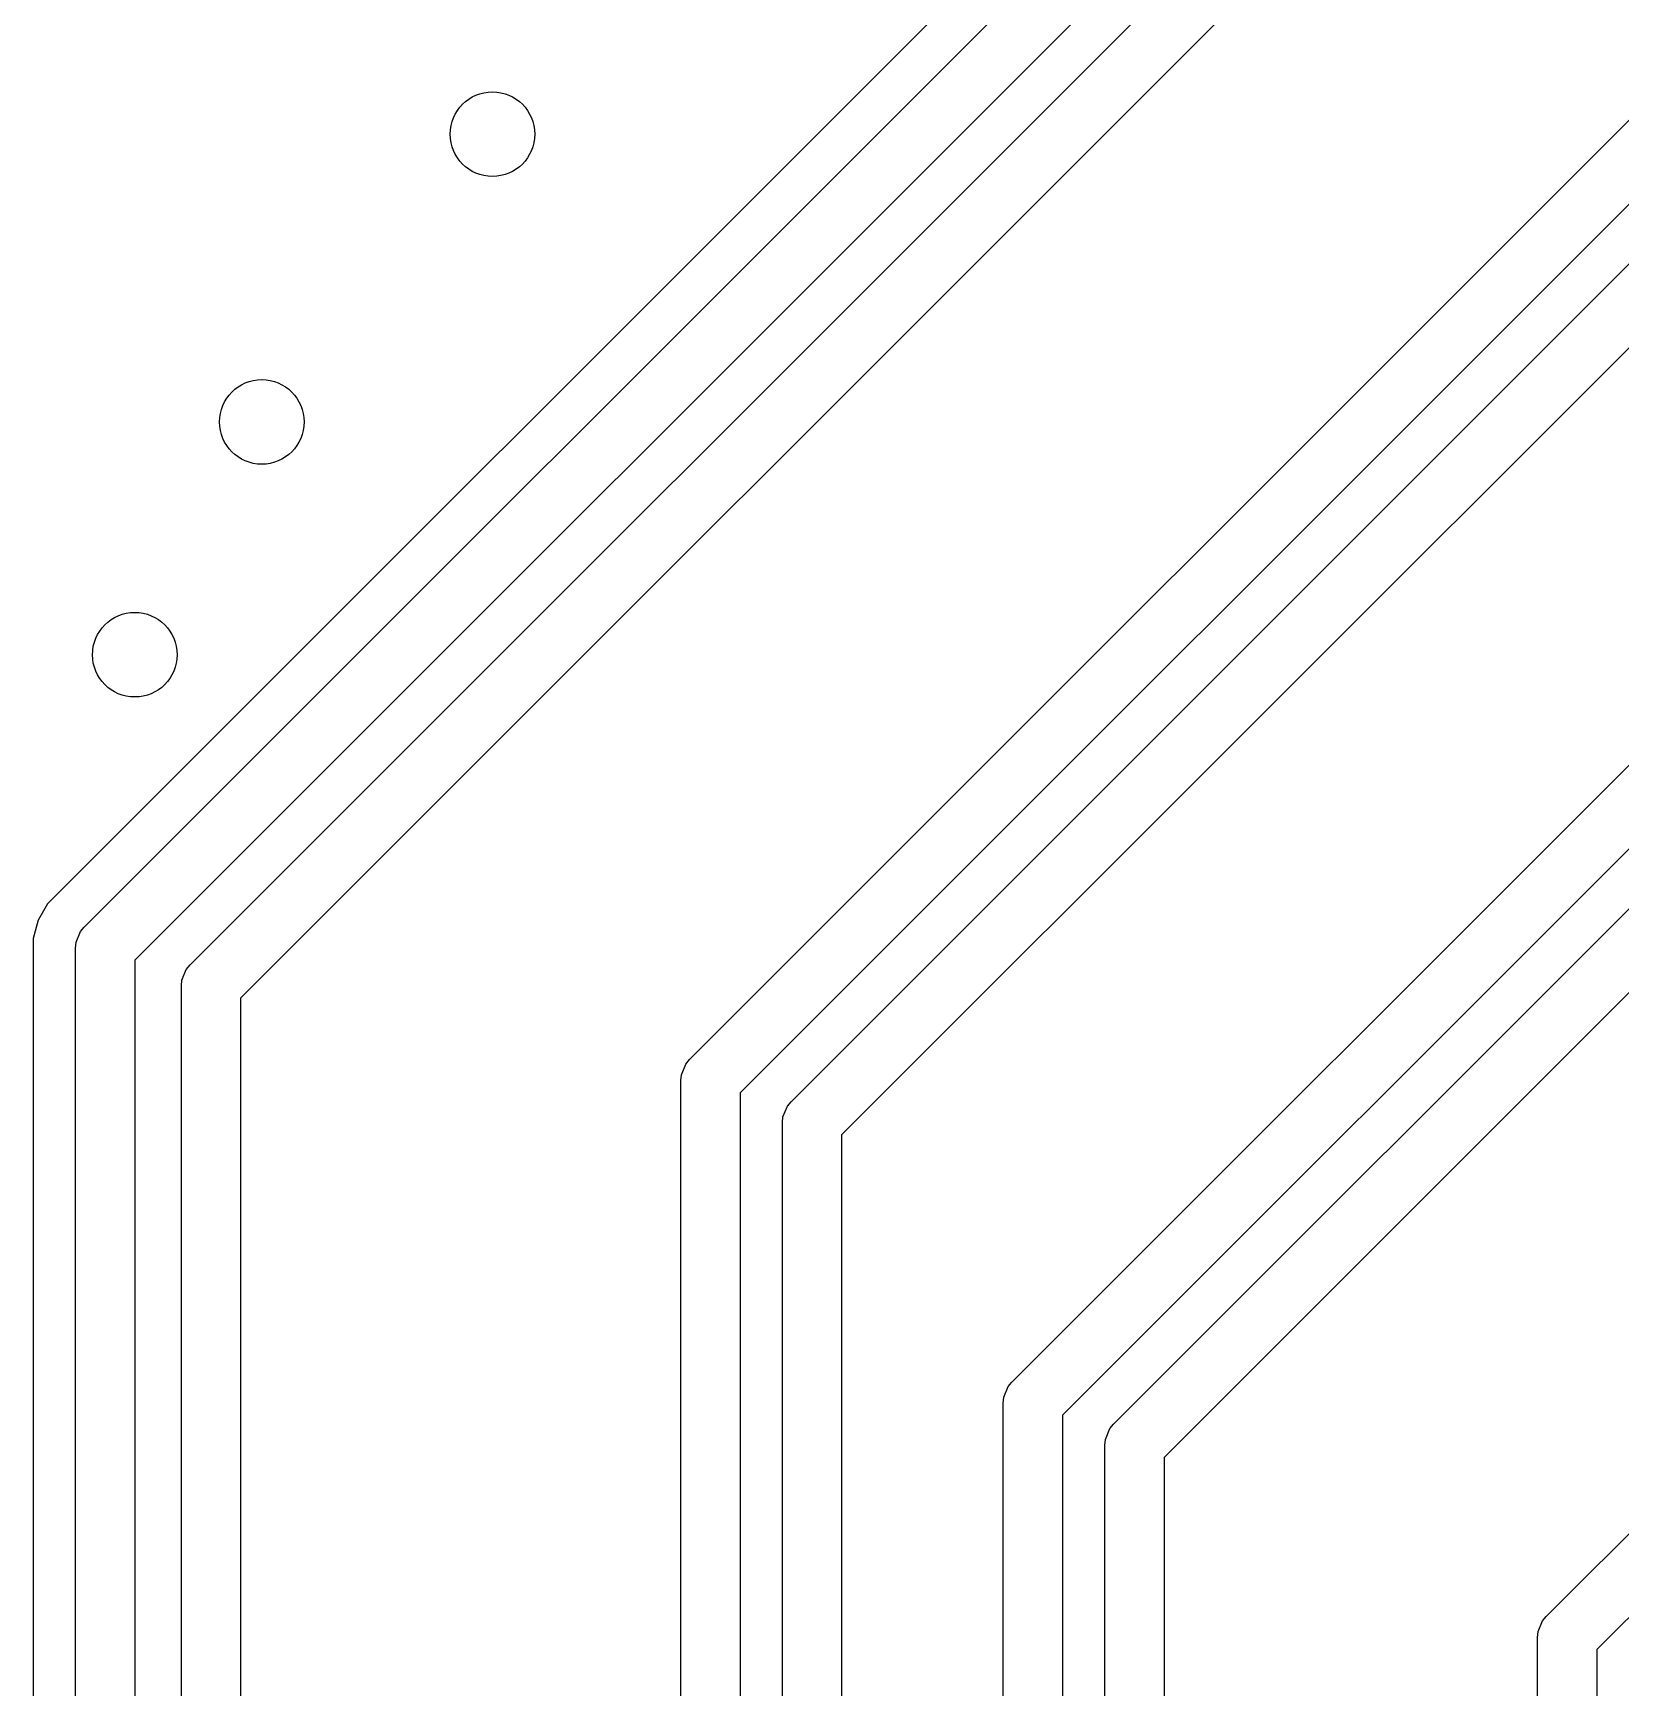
# Model space of a CAD drawing. Extents: x 2.36 to 5.14, y -5.39 to -2.61.
# Drawn here: x 3.7645 to 4.0599, y -3.3891 to -3.0812 of the extents above; entities that cross this region are included whole.
import ezdxf

# ---------------------------------------------------------------- set-up
doc = ezdxf.new("R2010")
doc.units = 0
doc.header["$MEASUREMENT"] = 0
doc.layers.add('BLACK', color=7, linetype='CONTINUOUS')

msp = doc.modelspace()

# ---------------------------------------------------------------- linework, layer by layer
at = {"layer": 'BLACK', "linetype": 'CONTINUOUS'}
for p, q in [((4.0256, -2.98482), (3.76723, -3.2432)), ((3.77406, -3.24753), (4.02993, -2.99165)), ((4.03611, -3.00106), (3.78346, -3.25371)), ((3.79374, -3.25457), (4.03776, -3.01055)), ((4.04394, -3.01996), (3.80315, -3.26075)), ((3.88665, -3.27219), (4.07219, -3.08665)), ((4.07837, -3.09606), (3.89606, -3.27837)), ((3.90555, -3.28002), (4.08002, -3.10555)), ((4.0862, -3.11496), (3.91496, -3.2862)), ((3.94665, -3.33219), (4.10219, -3.17665)), ((4.10837, -3.18606), (3.95606, -3.33837)), ((3.96555, -3.34002), (4.11002, -3.19555)), ((4.1162, -3.20496), (3.97496, -3.3462)), ((3.76723, -3.2432), (3.76546, -3.24625)), ((3.76546, -3.24625), (3.76455, -3.24966)), ((3.77337, -3.24837), (3.77406, -3.24753)), ((3.76455, -3.24966), (3.76455, -3.61384)), ((3.77244, -3.25143), (3.77255, -3.25035)), ((3.77255, -3.25035), (3.77337, -3.24837)), ((3.77244, -3.82224), (3.77244, -3.25143)), ((3.78346, -3.25371), (3.78346, -3.82224)), ((3.79213, -3.25847), (3.79223, -3.25739)), ((3.79223, -3.25739), (3.79305, -3.25541)), ((3.79305, -3.25541), (3.79374, -3.25457)), ((3.79213, -3.82224), (3.79213, -3.25847)), ((3.80315, -3.26075), (3.80315, -3.82224)), ((3.88597, -3.27302), (3.88665, -3.27219)), ((4.04605, -3.37579), (4.15179, -3.27005)), ((3.88504, -3.27609), (3.88515, -3.27501)), ((3.88515, -3.27501), (3.88597, -3.27302)), ((3.88504, -3.8188), (3.88504, -3.27609)), ((3.89606, -3.27837), (3.89606, -3.82109)), ((3.90404, -3.28284), (3.90487, -3.28085)), ((3.90487, -3.28085), (3.90555, -3.28002)), ((4.15797, -3.27946), (4.05546, -3.38197)), ((3.90394, -3.28391), (3.90404, -3.28284)), ((3.90394, -3.82663), (3.90394, -3.28391)), ((3.91496, -3.2862), (3.91496, -3.82891)), ((3.94515, -3.33501), (3.94597, -3.33302)), ((3.94597, -3.33302), (3.94665, -3.33219)), ((3.94504, -3.33609), (3.94515, -3.33501)), ((3.94504, -3.8538), (3.94504, -3.33609)), ((3.95606, -3.33837), (3.95606, -3.85609)), ((3.96487, -3.34085), (3.96555, -3.34002)), ((3.96394, -3.34391), (3.96404, -3.34284)), ((3.96404, -3.34284), (3.96487, -3.34085)), ((3.96394, -3.86163), (3.96394, -3.34391)), ((3.97496, -3.3462), (3.97496, -3.86391)), ((4.04455, -3.37861), (4.04537, -3.37662)), ((4.04537, -3.37662), (4.04605, -3.37579)), ((4.04444, -3.37969), (4.04455, -3.37861)), ((4.04444, -3.8844), (4.04444, -3.37969)), ((4.05546, -3.38197), (4.05546, -3.88669))]:
    msp.add_line(p, q, dxfattribs=at)
at = {"layer": 'BLACK'}
for centre in [(3.85, -3.1), (3.80709, -3.15354), (3.78346, -3.19685)]:
    msp.add_circle(centre, 0.00787, dxfattribs=at)

doc.saveas('drawing.dxf')
